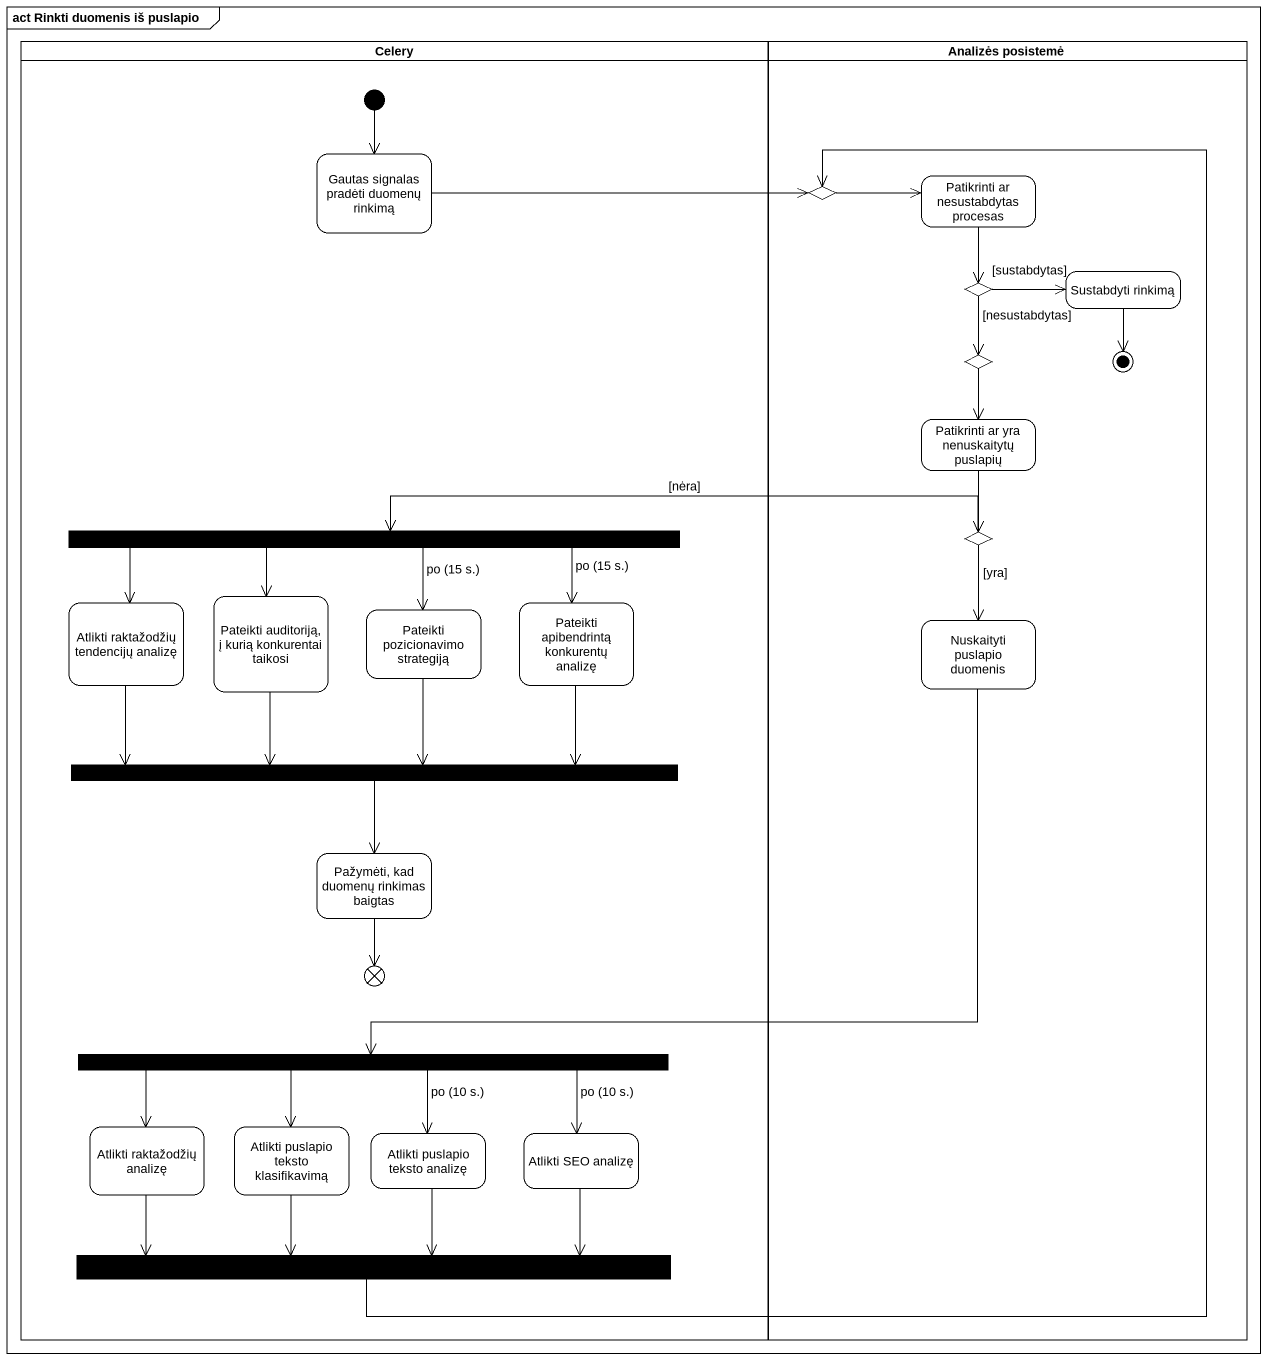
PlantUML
@startuml
mainframe act Rinkti duomenis iš puslapio
hide empty description
state Celery <<partition>> {
  state "Gautas signalas pradėti duomenų rinkimą" as Gautas_signalas_pradėti
  state fork1 <<fork>>
  state "Atlikti raktažodžių tendencijų analizę" as Atlikti_raktažodžių
  state "Pateikti auditoriją, į kurią konkurentai taikosi" as Pateikti_auditoriją_į_kurią
  state "Pateikti pozicionavimo strategiją" as Pateikti_pozicionavimo
  state "Pateikti apibendrintą konkurentų analizę" as Pateikti_apibendrintą
  state fork2 <<join>>
  state "Pažymėti, kad duomenų rinkimas baigtas" as Pažymėti_kad_duomenų
  state flowfinal1 <<end>>
  state fork3 <<fork>>
  state "Atlikti raktažodžių analizę" as Atlikti_raktažodžių_analizę
  state "Atlikti puslapio teksto klasifikavimą" as Atlikti_puslapio_teksto
  state "Atlikti puslapio teksto analizę" as Atlikti_puslapio_teksto_2
  state "Atlikti SEO analizę" as Atlikti_SEO_analizę
  state fork4 <<join>>
  [*] --> Gautas_signalas_pradėti
}
state "Analizės posistemė" as Analizės_posistemė <<partition>> {
  state choice1 <<choice>>
  state "Patikrinti ar nesustabdytas procesas" as Patikrinti_ar_nesustabdytas
  state choice2 <<choice>>
  state "Sustabdyti rinkimą" as Sustabdyti_rinkimą
  state choice3 <<choice>>
  state "Patikrinti ar yra nenuskaitytų puslapių" as Patikrinti_ar_yra
  state choice4 <<choice>>
  state "Nuskaityti puslapio duomenis" as Nuskaityti_puslapio_duomenis
  Sustabdyti_rinkimą --> [*]
}
Gautas_signalas_pradėti -right-> choice1
choice1 -right-> Patikrinti_ar_nesustabdytas
Patikrinti_ar_nesustabdytas --> choice2
choice2 -right-> Sustabdyti_rinkimą : [sustabdytas]
choice2 --> choice3 : [nesustabdytas]
choice3 --> Patikrinti_ar_yra
Patikrinti_ar_yra --> choice4
fork1 -left-> Atlikti_raktažodžių
fork1 --> Pateikti_auditoriją_į_kurią
fork1 --> Pateikti_pozicionavimo : po (15 s.)
fork1 -right-> Pateikti_apibendrintą : po (15 s.)
choice4 -left-> fork1 : [nėra]
choice4 --> Nuskaityti_puslapio_duomenis : [yra]
Atlikti_raktažodžių -right-> fork2
Pateikti_auditoriją_į_kurią --> fork2
Pateikti_pozicionavimo --> fork2
Pateikti_apibendrintą --> fork2
Nuskaityti_puslapio_duomenis --> fork3
fork2 --> Pažymėti_kad_duomenų
Pažymėti_kad_duomenų --> flowfinal1
fork3 -left-> Atlikti_raktažodžių_analizę
fork3 --> Atlikti_puslapio_teksto
fork3 --> Atlikti_puslapio_teksto_2 : po (10 s.)
fork3 -right-> Atlikti_SEO_analizę : po (10 s.)
Atlikti_raktažodžių_analizę -right-> fork4
Atlikti_puslapio_teksto --> fork4
Atlikti_puslapio_teksto_2 --> fork4
Atlikti_SEO_analizę -left-> fork4
fork4 -up-> choice1
@enduml
